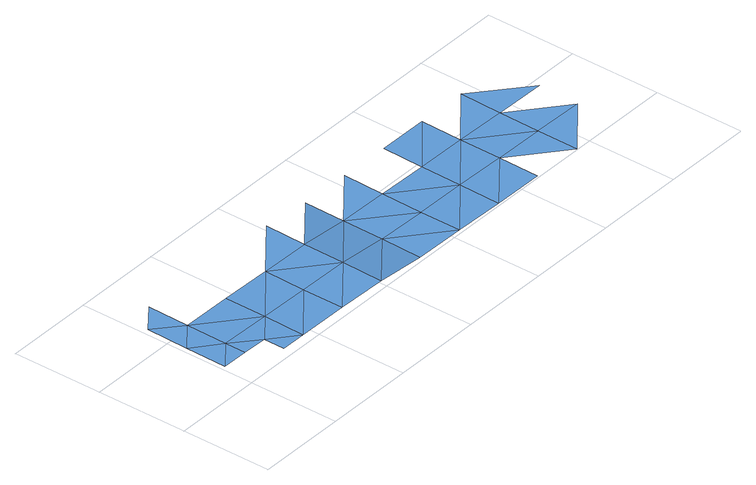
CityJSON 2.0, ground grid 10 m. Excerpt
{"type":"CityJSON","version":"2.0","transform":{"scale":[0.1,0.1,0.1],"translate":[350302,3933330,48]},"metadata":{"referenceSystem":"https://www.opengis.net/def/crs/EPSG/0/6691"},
"CityObjects":{
"waterbody1":{"type":"WaterBody","attributes":{"name":"8","class":"1140","function":"1","WaterBodyRiverFloodingRiskAttribute.description":"4","WaterBodyRiverFloodingRiskAttribute.rankOrg":"2","WaterBodyRiverFloodingRiskAttribute.adminType":"2","WaterBodyRiverFloodingRiskAttribute.scale":"L1"},"geometry":[{"type":"MultiSurface","lod":"1","boundaries":[[[0,1,2]],[[2,3,0]],[[0,4,1]],[[5,1,4]],[[3,6,0]],[[7,5,4]],[[8,0,6]],[[6,9,10]],[[4,0,8]],[[8,6,10]],[[11,4,8]],[[12,8,10]],[[13,12,10]],[[14,11,8]],[[14,8,12]],[[15,12,13]],[[15,13,16]],[[14,12,15]],[[17,18,14]],[[14,15,17]],[[19,15,16]],[[19,16,20]],[[17,15,21]],[[21,15,19]],[[22,17,21]],[[19,20,23]],[[21,19,24]],[[24,19,23]],[[25,21,24]],[[26,21,25]],[[27,24,23]],[[27,23,28]],[[25,24,27]],[[29,25,27]],[[30,27,28]],[[27,31,29]],[[30,28,32]],[[33,34,29]],[[27,30,31]],[[29,31,33]],[[30,35,31]],[[30,36,35]],[[31,35,37]],[[38,31,37]],[[36,39,35]],[[39,37,35]],[[40,38,37]]]}]}
},
"vertices":[
[30,55,10],[2,78,10],[1,32,10],[30,32,10],[31,101,10],[3,125,10],[58,31,10],[32,147,10],[87,54,10],[58,8,10],[86,8,10],[87,100,10],[143,53,10],[143,7,10],[144,99,10],[200,52,10],[199,6,10],[201,98,10],[202,144,10],[257,51,6],[256,5,6],[257,97,6],[258,143,6],[313,4,6],[313,50,6],[314,96,6],[315,142,6],[370,49,6],[369,3,6],[371,95,6],[427,48,6],[427,94,6],[426,2,6],[428,141,6],[372,141,6],[483,47,6],[483,1,6],[484,93,6],[485,140,6],[540,46,6],[541,92,6]
]}
